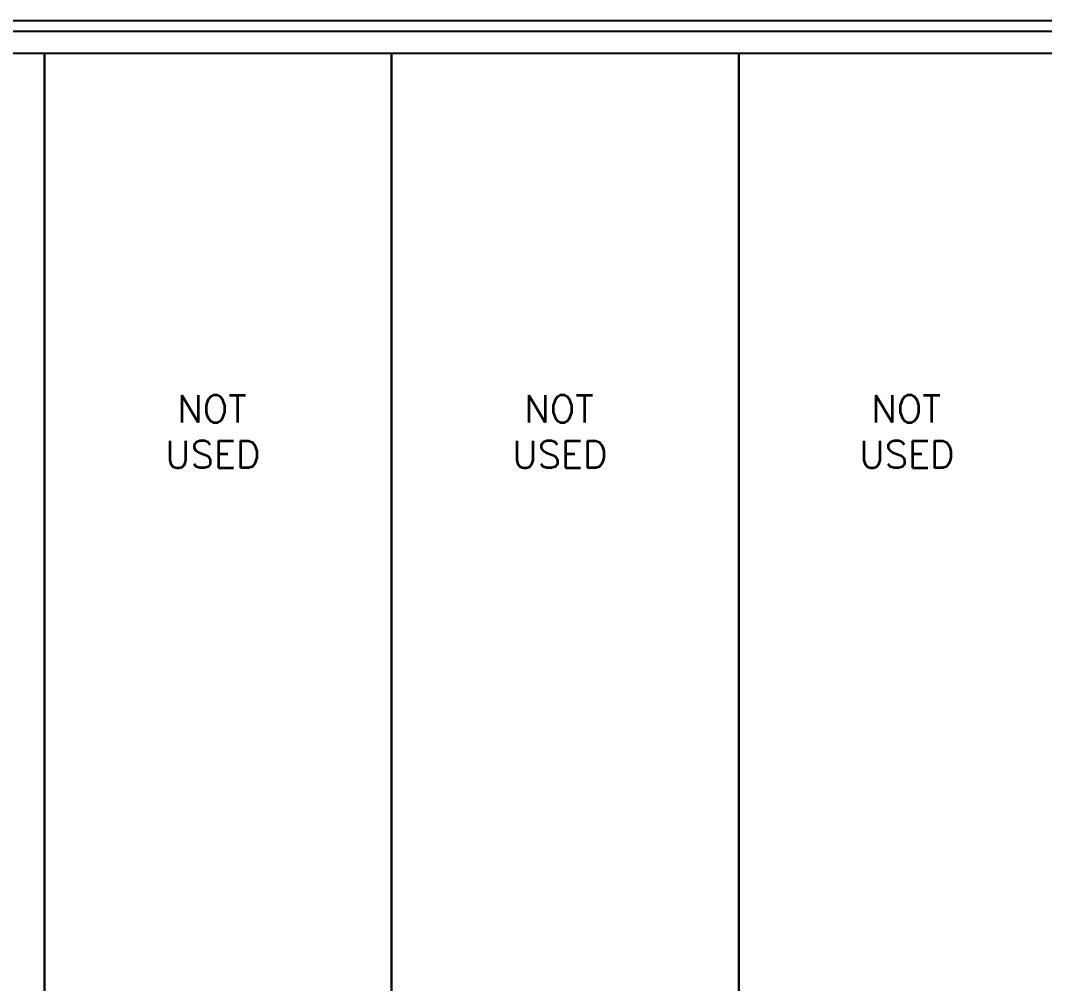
# Model space of a CAD drawing. Extents: x 0 to 34, y 0 to 22.
# Drawn here: x 16.943 to 17.3671, y 13.464 to 13.8627 of the extents above; entities that cross this region are included whole.
import ezdxf

# ---------------------------------------------------------------- set-up
doc = ezdxf.new("R2010")
doc.units = 0
doc.header["$LTSCALE"] = 0.375
doc.header["$MEASUREMENT"] = 0
doc.linetypes.add('Standard', pattern=[0])
doc.layers.add('Free_graphics', color=2, linetype='Continuous')
doc.layers.add('Texts', color=2, linetype='Continuous')
doc.styles.add('EPLFONT_00', font='simplex.shx', dxfattribs={"width": 0.8})

msp = doc.modelspace()

# ---------------------------------------------------------------- linework, layer by layer
at = {"layer": 'Free_graphics', "color": 2, "linetype": 'Standard', "lineweight": -3}
for p, q in [((15.68635, 13.86271), (17.98612, 13.86271)), ((15.68635, 13.86271), (17.98612, 13.86271)), ((15.69084, 13.85822), (17.98163, 13.85822)), ((15.69084, 13.85822), (17.98163, 13.85822))]:
    msp.add_line(p, q, dxfattribs=at)
at = {"layer": 'Free_graphics', "color": 4, "linetype": 'Standard', "lineweight": -3}
for p, q in [((16.80928, 13.84923), (16.95302, 13.84923)), ((16.80928, 13.84923), (16.95302, 13.84923)), ((16.95302, 13.84923), (16.95302, 12.93741)), ((16.95302, 12.93741), (16.95302, 13.84923)), ((16.95302, 13.84923), (17.09676, 13.84923)), ((16.95302, 13.84923), (16.95302, 12.93741)), ((16.95302, 12.93741), (16.95302, 13.84923)), ((16.95302, 13.84923), (17.09676, 13.84923)), ((17.09676, 13.84923), (17.09676, 12.93741)), ((17.09676, 12.93741), (17.09676, 13.84923)), ((17.09676, 13.84923), (17.24049, 13.84923)), ((17.09676, 13.84923), (17.09676, 12.93741)), ((17.09676, 12.93741), (17.09676, 13.84923)), ((17.09676, 13.84923), (17.24049, 13.84923)), ((17.24049, 13.84923), (17.24049, 12.93741)), ((17.24049, 12.93741), (17.24049, 13.84923)), ((17.24049, 13.84923), (17.38423, 13.84923)), ((17.24049, 13.84923), (17.24049, 12.93741)), ((17.24049, 12.93741), (17.24049, 13.84923)), ((17.24049, 13.84923), (17.38423, 13.84923))]:
    msp.add_line(p, q, dxfattribs=at)

# ---------------------------------------------------------------- texts
at = {"layer": 'Texts', "color": 2, "lineweight": -3, "style": 'EPLFONT_00'}
for s, p in [('NOT', (17.00792, 13.69631)), ('NOT', (17.00792, 13.69631)), ('NOT', (17.15165, 13.69631)), ('NOT', (17.15165, 13.69631)), ('NOT', (17.29539, 13.69631)), ('NOT', (17.29539, 13.69631)), ('USED', (17.00293, 13.67744)), ('USED', (17.00293, 13.67744)), ('USED', (17.14667, 13.67744)), ('USED', (17.14667, 13.67744)), ('USED', (17.2904, 13.67744)), ('USED', (17.2904, 13.67744))]:
    msp.add_text(s, height=0.011211, dxfattribs=at).set_placement(p)

doc.saveas('drawing.dxf')
